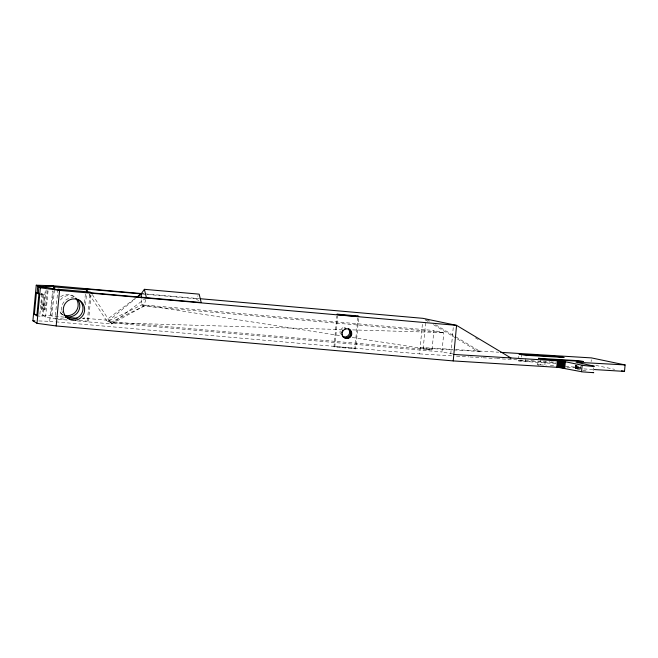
<?xml version="1.0" encoding="UTF-8"?>
<svg xmlns="http://www.w3.org/2000/svg" width="658" height="658" viewBox="0 0 658 658"><rect width="100%" height="100%" fill="white"/><g stroke="black" fill="none" stroke-linecap="round" stroke-linejoin="round"><path stroke-width="0.49" stroke-dasharray="3.29 2.47" d="M47.269 290.556L45.871 305.378A4.877 0.584 -85 0 1 44.851 309.869L41.643 309.597A4.877 0.584 -85 0 1 41.544 304.399L42.564 293.567L41.882 293.139L39.834 314.795L42.326 316.35L44.374 294.702L40.952 294.027M41.643 309.597A4.877 0.584 -85 0 0 42.663 305.098L43.683 294.266M56.201 319.072L45.575 317.156L42.918 315.519L45.386 289.438M44.851 309.869A4.877 0.584 -85 0 1 44.752 304.679L46.15 289.857M45.575 317.156L48.33 288.072M38.822 320.956L49.687 321.318L52.566 290.836M64.032 317.09L51.949 316.029L50.888 315.272L53.158 291.198M51.949 316.029L54.318 290.951M57.896 289.224L55.149 318.316L66.219 319.294M84.528 303.067L85.384 294.036M82.151 318.694L84.166 318.867L84.454 315.856M85.499 304.827L86.445 294.792M90.985 294.825L88.427 321.91L87.366 321.153L90.121 292.062M358.585 318.579L355.723 348.88L334.774 347.029L333.976 346.462L336.838 316.161M334.774 347.029L337.735 315.725M355.723 348.88L354.917 348.304L357.788 318.003M55.815 321.852L419.582 353.889L422.37 324.353M89.159 294.068L106.201 320.142L107.871 321.359L141.914 304.81L433.877 330.505L432.043 349.9L423.25 348.066L425.997 318.974M452.803 353.946L441.97 351.981L443.805 332.586L433.877 330.505M450.763 353.815L453.321 326.738M555.887 363.627L518.973 361.028L518.397 360.823L518.833 356.208M518.397 360.823L520.955 360.814L521.218 358.042M521.309 357.121L521.572 354.349M525.545 361.777L526.153 355.312M538.968 365.19L537.66 364.853L538.005 361.16M537.66 364.853L540.218 364.845L540.744 359.301M544.89 364.877L545.416 359.342M586.056 370.964L575.429 368.677L576.005 363.043M575.569 368.743L576.087 363.2M575.429 368.677L576.194 363.01M575.676 368.546L576.498 362.986M576.161 368.899L576.515 365.206M575.972 368.529L576.893 362.977M576.367 368.521L576.86 368.521L577.387 362.977M576.86 368.521L577.444 368.538L577.699 365.766M577.444 368.538L578.094 368.57L578.357 365.799M567.056 367.164L580.2 367.97L580.381 366.119M591.123 361.596L591.295 359.753M593.154 370.569L593.417 367.797M77.348 320.94L111.424 323.933L143.806 306.184L145.829 299.579M147.252 294.439L195.952 298.732L198.091 295.681M107.871 321.359L135.614 298.477M134.66 298.781L106.201 320.142L83.105 318.11L84.166 318.867M352.606 329.897L443.805 332.586L143.806 306.184L109.754 322.724L111.424 323.933L145.599 298.304M42.918 315.519L50.888 315.272M344.175 327.339L345.442 327.314M342.357 329.592L109.754 322.724L441.97 351.981M580.2 367.97L581.236 368.019M420.191 347.424L454.851 349.546M455.871 349.604L498.69 352.227M423.25 348.066L452.811 349.867M453.831 349.933L480.34 351.553L454.925 336.312M419.582 353.889L452.4 355.896M456.504 356.142L468.809 356.899M469.837 356.965L482.141 357.713M483.169 357.779L495.474 358.528M496.502 358.594L536.5 361.045M537.528 361.102L549.833 361.859M550.861 361.916L555.985 362.229M520.955 360.814L556.355 362.977M540.218 364.845L546.288 365.215M550.335 365.461L555.393 365.774M565.502 366.391L580.471 367.477M578.094 368.57L594.232 369.549M40.747 293.41L42.564 293.567M38.904 294.225L44.374 294.702M41.544 304.399L44.752 304.679M42.663 305.098L45.871 305.378M41.388 307.928L44.588 308.207M36.856 315.881L42.326 316.35M141.939 293.591L143.987 293.772M145.007 293.863L199.16 298.625M142.177 293.994L146.232 294.348M107.682 321.343L432.043 349.9L351.898 337.447M79.314 320.446L87.366 321.153M58.217 319.253L68.292 320.142M49.687 321.318L54.795 321.762M333.976 346.462L354.917 348.304M141.577 299.851L141.914 304.81L340.745 335.712M595.803 365.404L614.597 369.335M480.34 351.553L477.28 350.911L456.249 338.302M475.43 337.867L478.934 339.972M426.877 319.5L430.381 321.598M435.637 324.756L454.045 335.786M425.57 319.911L428.202 321.482M433.457 324.641L455.369 337.776M61.284 313.726L62.938 314.902M195.952 298.732L198.946 300.895M141.914 304.81L143.806 306.184M92.276 294.504L111.424 323.933M62.897 314.656A10.734 10.651 -54.5 0 1 59.245 311.834M60.668 296.75A10.734 10.651 -54.5 0 1 75.086 297.391M62.609 312.945A10.734 10.651 -54.5 0 1 61.992 311.185M61.794 310.28A10.734 10.651 -54.5 0 1 73.334 297.753M62.206 314.335A10.734 10.651 -54.5 0 1 59.417 310.658M60.421 299.99A10.734 10.651 -54.5 0 1 74.535 296.865M340.4 334.099A4.877 4.845 -54.5 0 1 342.958 327.692"/><path stroke-width="0.99" d="M592.981 372.412L593.738 372.691L582.544 371.893L558.395 367.394L453.214 360.921L56.185 325.957L37.004 323.333L32.9 320.759L36.264 285.202L53.043 285.761L141.939 293.591M137.201 297.169L141.166 293.904L144.382 289.323L199.168 294.151L201.2 302.524L91.182 292.818L90.121 292.062L57.896 289.224L58.957 289.989L47.549 287.595L38.871 286.839L38.213 293.789L38.904 294.225L36.856 315.881L34.364 314.318L36.412 292.662L38.238 292.818M38.921 293.254L37.103 293.09L37.753 286.14L36.264 285.202M37.004 323.333L40.368 287.776L38.871 286.839M53.347 289.191L53.635 286.181L45.673 286.427L46.43 286.896L37.753 286.14M54.408 289.948L54.696 286.937L53.635 286.181M56.185 325.957L59.549 290.408L40.368 287.776M86.733 291.782L86.922 289.775L85.861 289.018L141.166 293.904L141.437 297.868M453.214 360.921L456.57 325.365L422.938 318.332L200.188 298.716M556.75 367.263L557.359 360.798L564.367 361.555L583.153 365.429L590.933 366.243L594.355 366.226L576.038 362.213L625.1 364.935L624.491 371.4L594.232 369.549M557.556 367.32L558.173 360.855M558.395 367.394L559.004 360.929M559.242 367.468L559.851 361.003M560.081 367.551L560.698 361.094M560.912 367.641L561.521 361.176M561.702 367.74L562.31 361.275M562.45 367.83L563.059 361.365M563.141 367.929L563.75 361.464M563.758 368.019L564.367 361.555M564.745 368.2L565.354 361.736M581.557 371.712L582.174 365.256M137.094 296.955L141.166 293.904M32.9 320.759L34.874 320.824M500.73 352.351L591.468 357.903L625.1 364.935M453.823 354.456L557.359 360.798M34.364 314.318L37.103 314.557M54.696 286.937L86.922 289.775M59.549 290.408L456.57 325.365L510.912 357.952L508.618 357.475M65.035 317.181L77.118 318.25M621.522 370.783L624.491 371.4M36.412 292.662L37.103 293.09M85.861 289.018L88.057 292.382M144.382 289.323L146.413 297.696M75.711 298.074A10.734 10.651 -54.5 0 1 63.752 315.017M78.516 299.653A10.734 10.651 -54.5 0 1 81.033 314.565A10.734 10.651 -54.5 0 1 66.137 317.189M77.356 299.258A10.734 10.651 -54.5 0 1 65.397 316.194M348.732 328.926A4.877 4.845 -54.5 0 1 349.711 335.728A4.877 4.845 -54.5 0 1 342.908 336.756M348.312 328.836A4.877 4.845 -54.5 0 1 349.719 337.143A4.877 4.845 -54.5 0 1 341.831 334.256M341.79 332.981A4.877 4.845 -54.5 0 1 342.662 330.62M344.603 329A4.877 4.845 -54.5 0 1 345.812 328.613M348.682 329.123A4.877 4.845 -54.5 0 1 343.057 336.682M519.211 354.308L526.153 355.312L564.112 357.459L556.964 356.513L519.211 354.308M538.474 358.33L545.416 359.342L583.375 361.489L576.227 360.543L538.474 358.33M357.977 315.988L337.028 314.137L337.825 314.713L358.774 316.556L357.977 315.988M75.752 320.15A10.734 10.651 -54.5 0 0 82.209 302.721A10.734 10.651 -54.5 0 0 63.966 305.937A10.734 10.651 -54.5 0 0 75.752 320.15M347.753 338.434A4.877 4.845 -54.5 0 0 350.681 330.513A4.877 4.845 -54.5 0 0 342.39 331.969A4.877 4.845 -54.5 0 0 347.753 338.434"/></g></svg>
